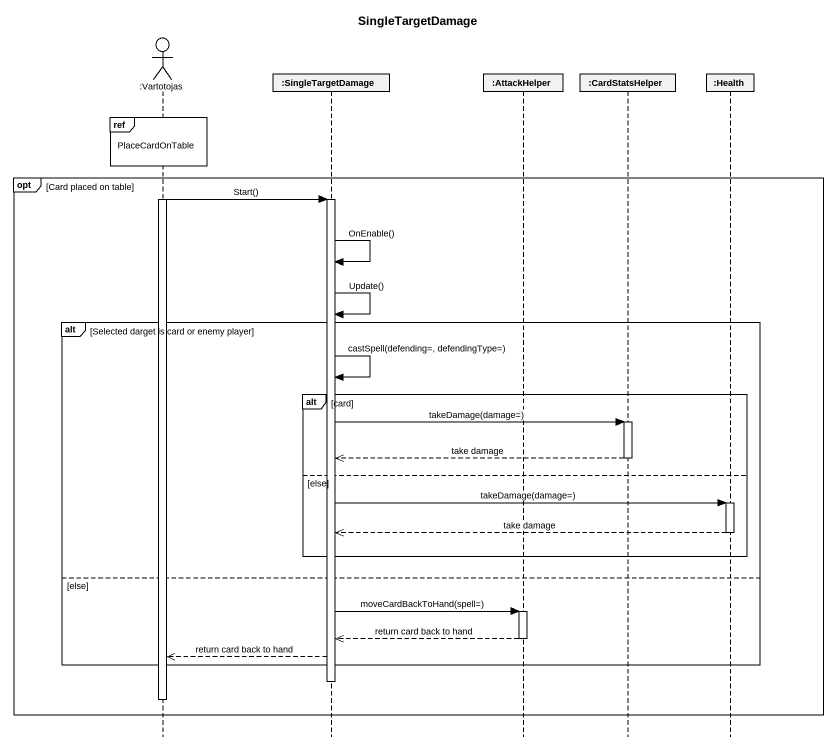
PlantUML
@startuml
title SingleTargetDamage
hide footbox
actor ":Vartotojas" as Vartotojas
participant ":SingleTargetDamage" as SingleTargetDamage
participant ":AttackHelper" as AttackHelper
participant ":CardStatsHelper" as CardStatsHelper
participant ":Health" as Health

ref over Vartotojas : PlaceCardOnTable
opt Card placed on table
  activate Vartotojas
  Vartotojas -> SingleTargetDamage : Start()
  activate SingleTargetDamage
  SingleTargetDamage -> SingleTargetDamage : OnEnable()
  SingleTargetDamage -> SingleTargetDamage : Update()
  alt Selected darget is card or enemy player
    SingleTargetDamage -> SingleTargetDamage : castSpell(defending=, defendingType=)
    alt card
      SingleTargetDamage -> CardStatsHelper : takeDamage(damage=)
      activate CardStatsHelper
      CardStatsHelper -->> SingleTargetDamage : take damage
      deactivate CardStatsHelper
    else else
      SingleTargetDamage -> Health : takeDamage(damage=)
      activate Health
      Health -->> SingleTargetDamage : take damage
      deactivate Health
    end
  else else
    SingleTargetDamage -> AttackHelper : moveCardBackToHand(spell=)
    activate AttackHelper
    AttackHelper -->> SingleTargetDamage : return card back to hand
    deactivate AttackHelper
    SingleTargetDamage -->> Vartotojas : return card back to hand
  end
  deactivate SingleTargetDamage
  deactivate Vartotojas
end
@enduml
